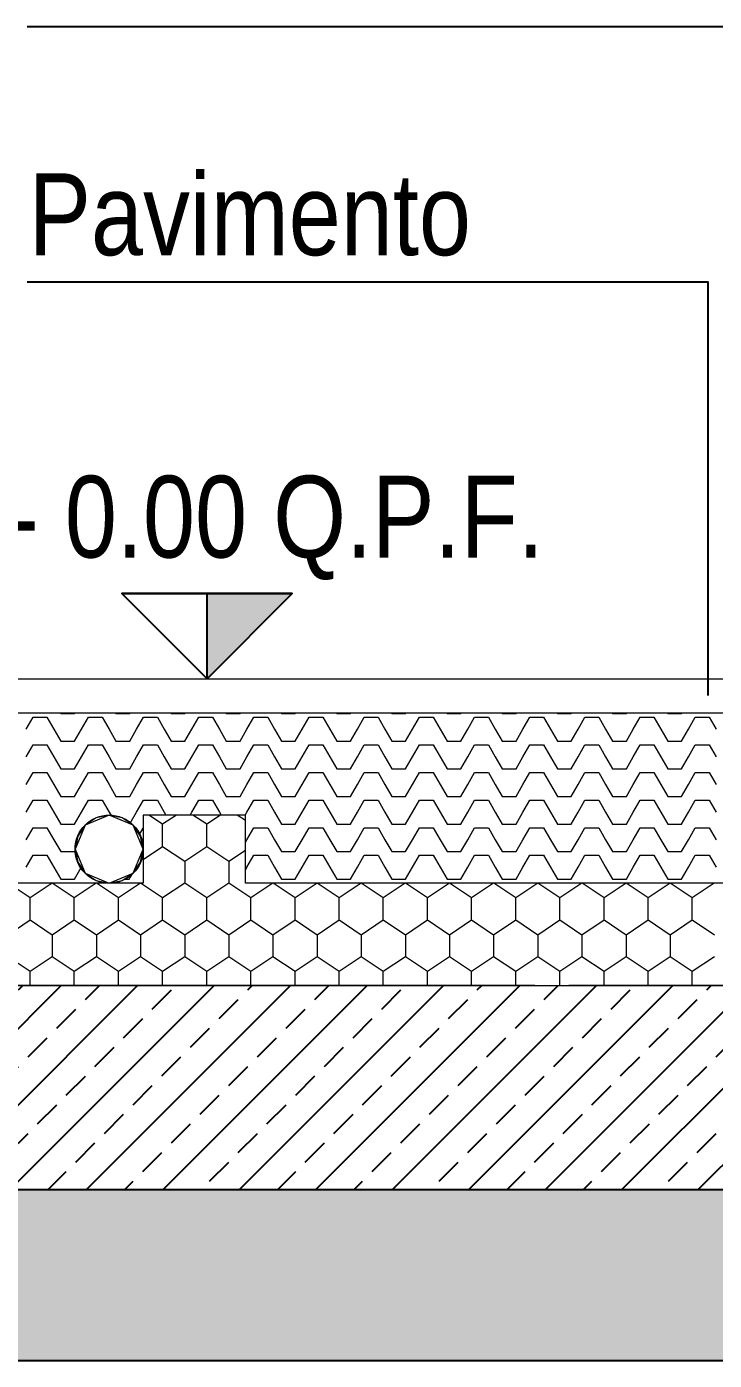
# Model space of a CAD drawing. Header units: millimetres. Extents: x 2622 to 2811, y 687 to 801.
# Drawn here: x 2736.405 to 2738.424, y 748.189 to 752.102 of the extents above; entities that cross this region are included whole.
import ezdxf

# ---------------------------------------------------------------- set-up
doc = ezdxf.new("R2010")
doc.units = ezdxf.units.MM
doc.linetypes.add('_SOLID', pattern=[5, 5, 0])
for name, color, linetype in [('SEMA2D', 7, 'Continuous'), ('SEMATEXT', 7, 'Continuous'), ('Sottile', 5, 'Continuous')]:
    doc.layers.add(name, color=color, linetype=linetype)
doc.styles.get("Standard").update_dxf_attribs({"font": 'arial.ttf'})

msp = doc.modelspace()

# ---------------------------------------------------------------- hatches: boundary and pattern name
h = msp.add_hatch()
h.set_pattern_fill('HONEY', color=252, scale=0.025)
h.set_pattern_definition([(0, (2743.564894, 748.558436), (0.1190625, 0.06874077), [0.079375, -0.15875]), (120, (2743.564894, 748.558436), (-0.1190625, 0.06874077), [0.079375, -0.15875]), (60, (2743.564894, 748.558436), (3e-10, 0.13748153), [-0.15875, 0.079375])])
h.paths.add_polyline_path([(2743.7976, 750.6885), (2743.2976, 750.6885), (2743.2976, 748.6885), (2742.9976, 748.6885), (2742.9976, 748.1885), (2743.7976, 748.1885)])
h.paths.add_polyline_path([(2735.9476, 748.6885), (2735.9476, 748.1885), (2742.9976, 748.1885), (2742.9976, 748.6885)])
h = msp.add_hatch(color=252)
h.dxf.hatch_style = 1
h.paths.add_polyline_path([(2736.9352, 750.1885), (2737.1852, 750.4385), (2736.9352, 750.4385)])
h = msp.add_hatch()
h.set_pattern_fill('ANSI33', color=253, scale=0.025)
h.set_pattern_definition([(45, (-64.81316, -94.56002), (-0.1122532015, 0.1122532015), []), (45, (-64.7009, -94.56002), (-0.1122532015, 0.1122532015), [0.079375, -0.0396875])])
h.paths.add_polyline_path([(2735.9476, 749.2885), (2735.9476, 748.6885), (2743.1476, 748.6885), (2743.1476, 749.2885)])

# ---------------------------------------------------------------- linework, layer by layer
for points in [[(2736.9352, 750.1885), (2736.9352, 750.4385), (2736.6852, 750.4385), (2737.1852, 750.4385), (2736.9008, 750.4385), (2736.6852, 750.4385), (2736.9352, 750.1885), (2737.1852, 750.4385)], [(2742.9976, 748.6885), (2742.9976, 748.6885), (2735.9476, 748.6885)], [(2735.9476, 748.1885), (2742.9976, 748.1885)], [(2735.9476, 748.1885), (2743.7976, 748.1885)]]:
    msp.add_lwpolyline(points)
at = {"layer": 'SEMA2D', "color": 253, "linetype": '_SOLID', "lineweight": 9}
for p, q in [((2735.9476, 750.1885), (2742.9976, 750.1885)), ((2735.9476, 750.0885), (2743.1476, 750.0885)), ((2736.5043, 750.0885), (2736.5056, 750.0863)), ((2736.5056, 750.0863), (2736.5461, 750.0863)), ((2736.5461, 750.0863), (2736.5474, 750.0885)), ((2736.6663, 750.0885), (2736.6676, 750.0863)), ((2736.6676, 750.0863), (2736.7081, 750.0863)), ((2736.7081, 750.0863), (2736.7094, 750.0885)), ((2736.8283, 750.0885), (2736.8296, 750.0863)), ((2736.8296, 750.0863), (2736.8701, 750.0863)), ((2736.8701, 750.0863), (2736.8714, 750.0885)), ((2736.9903, 750.0885), (2736.9916, 750.0863)), ((2736.9916, 750.0863), (2737.0321, 750.0863)), ((2737.0321, 750.0863), (2737.0334, 750.0885)), ((2737.1523, 750.0885), (2737.1536, 750.0863)), ((2737.1536, 750.0863), (2737.1941, 750.0863)), ((2737.1941, 750.0863), (2737.1954, 750.0885)), ((2737.3143, 750.0885), (2737.3156, 750.0863)), ((2737.3156, 750.0863), (2737.3561, 750.0863)), ((2737.3561, 750.0863), (2737.3574, 750.0885)), ((2737.4763, 750.0885), (2737.4776, 750.0863)), ((2737.4776, 750.0863), (2737.5181, 750.0863)), ((2737.5181, 750.0863), (2737.5194, 750.0885)), ((2737.6383, 750.0885), (2737.6396, 750.0863)), ((2737.6396, 750.0863), (2737.6801, 750.0863)), ((2737.6801, 750.0863), (2737.6814, 750.0885)), ((2737.8003, 750.0885), (2737.8016, 750.0863)), ((2737.8016, 750.0863), (2737.8421, 750.0863)), ((2737.8421, 750.0863), (2737.8434, 750.0885)), ((2737.9623, 750.0885), (2737.9636, 750.0863)), ((2737.9636, 750.0863), (2738.0041, 750.0863)), ((2738.0041, 750.0863), (2738.0054, 750.0885)), ((2738.1243, 750.0885), (2738.1256, 750.0863)), ((2738.1256, 750.0863), (2738.1661, 750.0863)), ((2738.1661, 750.0863), (2738.1674, 750.0885)), ((2738.2863, 750.0885), (2738.2876, 750.0863)), ((2738.2876, 750.0863), (2738.3281, 750.0863)), ((2738.3281, 750.0863), (2738.3294, 750.0885)), ((2736.4043, 750.0404), (2736.4246, 750.0755)), ((2736.4246, 750.0755), (2736.4651, 750.0755)), ((2736.4651, 750.0755), (2736.4853, 750.0404)), ((2736.5663, 750.0404), (2736.5866, 750.0755)), ((2736.5866, 750.0755), (2736.6271, 750.0755)), ((2736.6271, 750.0755), (2736.6473, 750.0404)), ((2736.7283, 750.0404), (2736.7486, 750.0755)), ((2736.7486, 750.0755), (2736.7891, 750.0755)), ((2736.7891, 750.0755), (2736.8093, 750.0404)), ((2736.8903, 750.0404), (2736.9106, 750.0755)), ((2736.9106, 750.0755), (2736.9511, 750.0755)), ((2736.9511, 750.0755), (2736.9713, 750.0404)), ((2737.0523, 750.0404), (2737.0726, 750.0755)), ((2737.0726, 750.0755), (2737.1131, 750.0755)), ((2737.1131, 750.0755), (2737.1333, 750.0404)), ((2737.2143, 750.0404), (2737.2346, 750.0755)), ((2737.2346, 750.0755), (2737.2751, 750.0755)), ((2737.2751, 750.0755), (2737.2953, 750.0404)), ((2737.3763, 750.0404), (2737.3966, 750.0755)), ((2737.3966, 750.0755), (2737.4371, 750.0755)), ((2737.4371, 750.0755), (2737.4573, 750.0404)), ((2737.5383, 750.0404), (2737.5586, 750.0755)), ((2737.5586, 750.0755), (2737.5991, 750.0755)), ((2737.5991, 750.0755), (2737.6193, 750.0404)), ((2737.7003, 750.0404), (2737.7206, 750.0755)), ((2737.7206, 750.0755), (2737.7611, 750.0755)), ((2737.7611, 750.0755), (2737.7813, 750.0404)), ((2737.8623, 750.0404), (2737.8826, 750.0755)), ((2737.8826, 750.0755), (2737.9231, 750.0755)), ((2737.9231, 750.0755), (2737.9433, 750.0404)), ((2738.0243, 750.0404), (2738.0446, 750.0755)), ((2738.0446, 750.0755), (2738.0851, 750.0755)), ((2738.0851, 750.0755), (2738.1053, 750.0404)), ((2738.1863, 750.0404), (2738.2066, 750.0755)), ((2738.2066, 750.0755), (2738.2471, 750.0755)), ((2738.2471, 750.0755), (2738.2673, 750.0404)), ((2738.3483, 750.0404), (2738.3686, 750.0755)), ((2738.3686, 750.0755), (2738.4091, 750.0755)), ((2738.4091, 750.0755), (2738.4293, 750.0404)), ((2736.4853, 750.0404), (2736.5056, 750.0053)), ((2736.5056, 750.0053), (2736.5461, 750.0053)), ((2736.5461, 750.0053), (2736.5663, 750.0404)), ((2736.6473, 750.0404), (2736.6676, 750.0053)), ((2736.6676, 750.0053), (2736.7081, 750.0053)), ((2736.7081, 750.0053), (2736.7283, 750.0404)), ((2736.8093, 750.0404), (2736.8296, 750.0053)), ((2736.8296, 750.0053), (2736.8701, 750.0053)), ((2736.8701, 750.0053), (2736.8903, 750.0404)), ((2736.9713, 750.0404), (2736.9916, 750.0053)), ((2736.9916, 750.0053), (2737.0321, 750.0053)), ((2737.0321, 750.0053), (2737.0523, 750.0404)), ((2737.1333, 750.0404), (2737.1536, 750.0053)), ((2737.1536, 750.0053), (2737.1941, 750.0053)), ((2737.1941, 750.0053), (2737.2143, 750.0404)), ((2737.2953, 750.0404), (2737.3156, 750.0053)), ((2737.3156, 750.0053), (2737.3561, 750.0053)), ((2737.3561, 750.0053), (2737.3763, 750.0404)), ((2737.4573, 750.0404), (2737.4776, 750.0053)), ((2737.4776, 750.0053), (2737.5181, 750.0053)), ((2737.5181, 750.0053), (2737.5383, 750.0404)), ((2737.6193, 750.0404), (2737.6396, 750.0053)), ((2737.6396, 750.0053), (2737.6801, 750.0053)), ((2737.6801, 750.0053), (2737.7003, 750.0404)), ((2737.7813, 750.0404), (2737.8016, 750.0053)), ((2737.8016, 750.0053), (2737.8421, 750.0053)), ((2737.8421, 750.0053), (2737.8623, 750.0404)), ((2737.9433, 750.0404), (2737.9636, 750.0053)), ((2737.9636, 750.0053), (2738.0041, 750.0053)), ((2738.0041, 750.0053), (2738.0243, 750.0404)), ((2738.1053, 750.0404), (2738.1256, 750.0053)), ((2738.1256, 750.0053), (2738.1661, 750.0053)), ((2738.1661, 750.0053), (2738.1863, 750.0404)), ((2738.2673, 750.0404), (2738.2876, 750.0053)), ((2738.2876, 750.0053), (2738.3281, 750.0053)), ((2738.3281, 750.0053), (2738.3483, 750.0404)), ((2736.4043, 749.9594), (2736.4246, 749.9945)), ((2736.4246, 749.9945), (2736.4651, 749.9945)), ((2736.4651, 749.9945), (2736.4853, 749.9594)), ((2736.5663, 749.9594), (2736.5866, 749.9945)), ((2736.5866, 749.9945), (2736.6271, 749.9945)), ((2736.6271, 749.9945), (2736.6473, 749.9594)), ((2736.7283, 749.9594), (2736.7486, 749.9945)), ((2736.7486, 749.9945), (2736.7891, 749.9945)), ((2736.7891, 749.9945), (2736.8093, 749.9594)), ((2736.8903, 749.9594), (2736.9106, 749.9945)), ((2736.9106, 749.9945), (2736.9511, 749.9945)), ((2736.9511, 749.9945), (2736.9713, 749.9594)), ((2737.0523, 749.9594), (2737.0726, 749.9945)), ((2737.0726, 749.9945), (2737.1131, 749.9945)), ((2737.1131, 749.9945), (2737.1333, 749.9594)), ((2737.2143, 749.9594), (2737.2346, 749.9945)), ((2737.2346, 749.9945), (2737.2751, 749.9945)), ((2737.2751, 749.9945), (2737.2953, 749.9594)), ((2737.3763, 749.9594), (2737.3966, 749.9945)), ((2737.3966, 749.9945), (2737.4371, 749.9945)), ((2737.4371, 749.9945), (2737.4573, 749.9594)), ((2737.5383, 749.9594), (2737.5586, 749.9945)), ((2737.5586, 749.9945), (2737.5991, 749.9945)), ((2737.5991, 749.9945), (2737.6193, 749.9594)), ((2737.7003, 749.9594), (2737.7206, 749.9945)), ((2737.7206, 749.9945), (2737.7611, 749.9945)), ((2737.7611, 749.9945), (2737.7813, 749.9594)), ((2737.8623, 749.9594), (2737.8826, 749.9945)), ((2737.8826, 749.9945), (2737.9231, 749.9945)), ((2737.9231, 749.9945), (2737.9433, 749.9594)), ((2738.0243, 749.9594), (2738.0446, 749.9945)), ((2738.0446, 749.9945), (2738.0851, 749.9945)), ((2738.0851, 749.9945), (2738.1053, 749.9594)), ((2738.1863, 749.9594), (2738.2066, 749.9945)), ((2738.2066, 749.9945), (2738.2471, 749.9945)), ((2738.2471, 749.9945), (2738.2673, 749.9594)), ((2738.3483, 749.9594), (2738.3686, 749.9945)), ((2738.3686, 749.9945), (2738.4091, 749.9945)), ((2738.4091, 749.9945), (2738.4293, 749.9594)), ((2736.4853, 749.9594), (2736.5056, 749.9243)), ((2736.5056, 749.9243), (2736.5461, 749.9243)), ((2736.5461, 749.9243), (2736.5663, 749.9594)), ((2736.6473, 749.9594), (2736.6676, 749.9243)), ((2736.6676, 749.9243), (2736.7081, 749.9243)), ((2736.7081, 749.9243), (2736.7283, 749.9594)), ((2736.8093, 749.9594), (2736.8296, 749.9243)), ((2736.8296, 749.9243), (2736.8701, 749.9243)), ((2736.8701, 749.9243), (2736.8903, 749.9594)), ((2736.9713, 749.9594), (2736.9916, 749.9243)), ((2736.9916, 749.9243), (2737.0321, 749.9243)), ((2737.0321, 749.9243), (2737.0523, 749.9594)), ((2737.1333, 749.9594), (2737.1536, 749.9243)), ((2737.1536, 749.9243), (2737.1941, 749.9243)), ((2737.1941, 749.9243), (2737.2143, 749.9594)), ((2737.2953, 749.9594), (2737.3156, 749.9243)), ((2737.3156, 749.9243), (2737.3561, 749.9243)), ((2737.3561, 749.9243), (2737.3763, 749.9594)), ((2737.4573, 749.9594), (2737.4776, 749.9243)), ((2737.4776, 749.9243), (2737.5181, 749.9243)), ((2737.5181, 749.9243), (2737.5383, 749.9594)), ((2737.6193, 749.9594), (2737.6396, 749.9243)), ((2737.6396, 749.9243), (2737.6801, 749.9243)), ((2737.6801, 749.9243), (2737.7003, 749.9594)), ((2737.7813, 749.9594), (2737.8016, 749.9243)), ((2737.8016, 749.9243), (2737.8421, 749.9243)), ((2737.8421, 749.9243), (2737.8623, 749.9594)), ((2737.9433, 749.9594), (2737.9636, 749.9243)), ((2737.9636, 749.9243), (2738.0041, 749.9243)), ((2738.0041, 749.9243), (2738.0243, 749.9594)), ((2738.1053, 749.9594), (2738.1256, 749.9243)), ((2738.1256, 749.9243), (2738.1661, 749.9243)), ((2738.1661, 749.9243), (2738.1863, 749.9594)), ((2738.2673, 749.9594), (2738.2876, 749.9243)), ((2738.2876, 749.9243), (2738.3281, 749.9243)), ((2738.3281, 749.9243), (2738.3483, 749.9594)), ((2736.4043, 749.8784), (2736.4246, 749.9135)), ((2736.4246, 749.9135), (2736.4651, 749.9135)), ((2736.4651, 749.9135), (2736.4853, 749.8784)), ((2736.5663, 749.8784), (2736.5866, 749.9135)), ((2736.5866, 749.9135), (2736.6271, 749.9135)), ((2736.6271, 749.9135), (2736.6473, 749.8784)), ((2736.7283, 749.8784), (2736.7486, 749.9135)), ((2736.7486, 749.9135), (2736.7891, 749.9135)), ((2736.7891, 749.9135), (2736.8093, 749.8784)), ((2736.8903, 749.8784), (2736.9106, 749.9135)), ((2736.9106, 749.9135), (2736.9511, 749.9135)), ((2736.9511, 749.9135), (2736.9713, 749.8784)), ((2737.0523, 749.8784), (2737.0726, 749.9135)), ((2737.0726, 749.9135), (2737.1131, 749.9135)), ((2737.1131, 749.9135), (2737.1333, 749.8784)), ((2737.2143, 749.8784), (2737.2346, 749.9135)), ((2737.2346, 749.9135), (2737.2751, 749.9135)), ((2737.2751, 749.9135), (2737.2953, 749.8784)), ((2737.3763, 749.8784), (2737.3966, 749.9135)), ((2737.3966, 749.9135), (2737.4371, 749.9135)), ((2737.4371, 749.9135), (2737.4573, 749.8784)), ((2737.5383, 749.8784), (2737.5586, 749.9135)), ((2737.5586, 749.9135), (2737.5991, 749.9135)), ((2737.5991, 749.9135), (2737.6193, 749.8784)), ((2737.7003, 749.8784), (2737.7206, 749.9135)), ((2737.7206, 749.9135), (2737.7611, 749.9135)), ((2737.7611, 749.9135), (2737.7813, 749.8784)), ((2737.8623, 749.8784), (2737.8826, 749.9135)), ((2737.8826, 749.9135), (2737.9231, 749.9135)), ((2737.9231, 749.9135), (2737.9433, 749.8784)), ((2738.0243, 749.8784), (2738.0446, 749.9135)), ((2738.0446, 749.9135), (2738.0851, 749.9135)), ((2738.0851, 749.9135), (2738.1053, 749.8784)), ((2738.1863, 749.8784), (2738.2066, 749.9135)), ((2738.2066, 749.9135), (2738.2471, 749.9135)), ((2738.2471, 749.9135), (2738.2673, 749.8784)), ((2738.3483, 749.8784), (2738.3686, 749.9135)), ((2738.3686, 749.9135), (2738.4091, 749.9135)), ((2738.4091, 749.9135), (2738.4293, 749.8784)), ((2736.4853, 749.8784), (2736.5056, 749.8433)), ((2736.5461, 749.8433), (2736.5663, 749.8784)), ((2736.6473, 749.8784), (2736.6676, 749.8433)), ((2736.7081, 749.8433), (2736.7283, 749.8784)), ((2736.8093, 749.8784), (2736.8296, 749.8433)), ((2736.8701, 749.8433), (2736.8903, 749.8784)), ((2736.9713, 749.8784), (2736.9916, 749.8433)), ((2737.0321, 749.8433), (2737.0523, 749.8784)), ((2737.1333, 749.8784), (2737.1536, 749.8433)), ((2737.1941, 749.8433), (2737.2143, 749.8784)), ((2737.2953, 749.8784), (2737.3156, 749.8433)), ((2737.3561, 749.8433), (2737.3763, 749.8784)), ((2737.4573, 749.8784), (2737.4776, 749.8433)), ((2737.5181, 749.8433), (2737.5383, 749.8784)), ((2737.6193, 749.8784), (2737.6396, 749.8433)), ((2737.6801, 749.8433), (2737.7003, 749.8784)), ((2737.7813, 749.8784), (2737.8016, 749.8433)), ((2737.8421, 749.8433), (2737.8623, 749.8784)), ((2737.9433, 749.8784), (2737.9636, 749.8433)), ((2738.0041, 749.8433), (2738.0243, 749.8784)), ((2738.1053, 749.8784), (2738.1256, 749.8433)), ((2738.1661, 749.8433), (2738.1863, 749.8784)), ((2738.2673, 749.8784), (2738.2876, 749.8433)), ((2738.3281, 749.8433), (2738.3483, 749.8784)), ((2736.4043, 749.7974), (2736.4246, 749.8325)), ((2736.4246, 749.8325), (2736.4651, 749.8325)), ((2736.4651, 749.8325), (2736.4853, 749.7974)), ((2736.5056, 749.8433), (2736.5461, 749.8433)), ((2736.5663, 749.7974), (2736.5866, 749.8325)), ((2736.5866, 749.8325), (2736.6271, 749.8325)), ((2736.6271, 749.8325), (2736.6473, 749.7974)), ((2736.6676, 749.8433), (2736.7081, 749.8433)), ((2736.7283, 749.7974), (2736.7486, 749.8325)), ((2736.7486, 749.8325), (2736.7891, 749.8325)), ((2736.7891, 749.8325), (2736.8093, 749.7974)), ((2736.8296, 749.8433), (2736.8701, 749.8433)), ((2736.8903, 749.7974), (2736.9106, 749.8325)), ((2736.9106, 749.8325), (2736.9511, 749.8325)), ((2736.9511, 749.8325), (2736.9713, 749.7974)), ((2736.9916, 749.8433), (2737.0321, 749.8433)), ((2737.0523, 749.7974), (2737.0726, 749.8325)), ((2737.0726, 749.8325), (2737.1131, 749.8325)), ((2737.1131, 749.8325), (2737.1333, 749.7974)), ((2737.1536, 749.8433), (2737.1941, 749.8433)), ((2737.2143, 749.7974), (2737.2346, 749.8325)), ((2737.2346, 749.8325), (2737.2751, 749.8325)), ((2737.2751, 749.8325), (2737.2953, 749.7974)), ((2737.3156, 749.8433), (2737.3561, 749.8433)), ((2737.3763, 749.7974), (2737.3966, 749.8325)), ((2737.3966, 749.8325), (2737.4371, 749.8325)), ((2737.4371, 749.8325), (2737.4573, 749.7974)), ((2737.4776, 749.8433), (2737.5181, 749.8433)), ((2737.5383, 749.7974), (2737.5586, 749.8325)), ((2737.5586, 749.8325), (2737.5991, 749.8325)), ((2737.5991, 749.8325), (2737.6193, 749.7974)), ((2737.6396, 749.8433), (2737.6801, 749.8433)), ((2737.7003, 749.7974), (2737.7206, 749.8325)), ((2737.7206, 749.8325), (2737.7611, 749.8325)), ((2737.7611, 749.8325), (2737.7813, 749.7974)), ((2737.8016, 749.8433), (2737.8421, 749.8433)), ((2737.8623, 749.7974), (2737.8826, 749.8325)), ((2737.8826, 749.8325), (2737.9231, 749.8325)), ((2737.9231, 749.8325), (2737.9433, 749.7974)), ((2737.9636, 749.8433), (2738.0041, 749.8433)), ((2738.0243, 749.7974), (2738.0446, 749.8325)), ((2738.0446, 749.8325), (2738.0851, 749.8325)), ((2738.0851, 749.8325), (2738.1053, 749.7974)), ((2738.1256, 749.8433), (2738.1661, 749.8433)), ((2738.1863, 749.7974), (2738.2066, 749.8325)), ((2738.2066, 749.8325), (2738.2471, 749.8325)), ((2738.2471, 749.8325), (2738.2673, 749.7974)), ((2738.2876, 749.8433), (2738.3281, 749.8433)), ((2738.3483, 749.7974), (2738.3686, 749.8325)), ((2738.3686, 749.8325), (2738.4091, 749.8325)), ((2738.4091, 749.8325), (2738.4293, 749.7974)), ((2736.4853, 749.7974), (2736.5056, 749.7623)), ((2736.5461, 749.7623), (2736.5663, 749.7974)), ((2736.6473, 749.7974), (2736.6531, 749.7875)), ((2736.7097, 749.765), (2736.7283, 749.7974)), ((2736.8093, 749.7974), (2736.8144, 749.7885)), ((2736.8852, 749.7885), (2736.8903, 749.7974)), ((2736.9713, 749.7974), (2736.9764, 749.7885)), ((2737.0472, 749.7885), (2737.0523, 749.7974)), ((2737.1333, 749.7974), (2737.1536, 749.7623)), ((2737.1941, 749.7623), (2737.2143, 749.7974)), ((2737.2953, 749.7974), (2737.3156, 749.7623)), ((2737.3561, 749.7623), (2737.3763, 749.7974)), ((2737.4573, 749.7974), (2737.4776, 749.7623)), ((2737.5181, 749.7623), (2737.5383, 749.7974)), ((2737.6193, 749.7974), (2737.6396, 749.7623)), ((2737.6801, 749.7623), (2737.7003, 749.7974)), ((2737.7813, 749.7974), (2737.8016, 749.7623)), ((2737.8421, 749.7623), (2737.8623, 749.7974)), ((2737.9433, 749.7974), (2737.9636, 749.7623)), ((2738.0041, 749.7623), (2738.0243, 749.7974)), ((2738.1053, 749.7974), (2738.1256, 749.7623)), ((2738.1661, 749.7623), (2738.1863, 749.7974)), ((2738.2673, 749.7974), (2738.2876, 749.7623)), ((2738.3281, 749.7623), (2738.3483, 749.7974)), ((2736.4043, 749.7164), (2736.4246, 749.7515)), ((2736.4246, 749.7515), (2736.4651, 749.7515)), ((2736.4651, 749.7515), (2736.4853, 749.7164)), ((2736.5056, 749.7623), (2736.5461, 749.7623)), ((2736.737, 749.7313), (2736.7476, 749.7498)), ((2737.0523, 749.7164), (2737.0726, 749.7515)), ((2737.0726, 749.7515), (2737.1131, 749.7515)), ((2737.1131, 749.7515), (2737.1333, 749.7164)), ((2737.1536, 749.7623), (2737.1941, 749.7623)), ((2737.2143, 749.7164), (2737.2346, 749.7515)), ((2737.2346, 749.7515), (2737.2751, 749.7515)), ((2737.2751, 749.7515), (2737.2953, 749.7164)), ((2737.3156, 749.7623), (2737.3561, 749.7623)), ((2737.3763, 749.7164), (2737.3966, 749.7515)), ((2737.3966, 749.7515), (2737.4371, 749.7515)), ((2737.4371, 749.7515), (2737.4573, 749.7164)), ((2737.4776, 749.7623), (2737.5181, 749.7623)), ((2737.5383, 749.7164), (2737.5586, 749.7515)), ((2737.5586, 749.7515), (2737.5991, 749.7515)), ((2737.5991, 749.7515), (2737.6193, 749.7164)), ((2737.6396, 749.7623), (2737.6801, 749.7623)), ((2737.7003, 749.7164), (2737.7206, 749.7515)), ((2737.7206, 749.7515), (2737.7611, 749.7515)), ((2737.7611, 749.7515), (2737.7813, 749.7164)), ((2737.8016, 749.7623), (2737.8421, 749.7623)), ((2737.8623, 749.7164), (2737.8826, 749.7515)), ((2737.8826, 749.7515), (2737.9231, 749.7515)), ((2737.9231, 749.7515), (2737.9433, 749.7164)), ((2737.9636, 749.7623), (2738.0041, 749.7623)), ((2738.0243, 749.7164), (2738.0446, 749.7515)), ((2738.0446, 749.7515), (2738.0851, 749.7515)), ((2738.0851, 749.7515), (2738.1053, 749.7164)), ((2738.1256, 749.7623), (2738.1661, 749.7623)), ((2738.1863, 749.7164), (2738.2066, 749.7515)), ((2738.2066, 749.7515), (2738.2471, 749.7515)), ((2738.2471, 749.7515), (2738.2673, 749.7164)), ((2738.2876, 749.7623), (2738.3281, 749.7623)), ((2738.3483, 749.7164), (2738.3686, 749.7515)), ((2738.3686, 749.7515), (2738.4091, 749.7515)), ((2738.4091, 749.7515), (2738.4293, 749.7164)), ((2736.4853, 749.7164), (2736.5056, 749.6813)), ((2737.0476, 749.7082), (2737.0523, 749.7164)), ((2737.1333, 749.7164), (2737.1536, 749.6813)), ((2737.1941, 749.6813), (2737.2143, 749.7164)), ((2737.2953, 749.7164), (2737.3156, 749.6813)), ((2737.3561, 749.6813), (2737.3763, 749.7164)), ((2737.4573, 749.7164), (2737.4776, 749.6813)), ((2737.5181, 749.6813), (2737.5383, 749.7164)), ((2737.6193, 749.7164), (2737.6396, 749.6813)), ((2737.6801, 749.6813), (2737.7003, 749.7164)), ((2737.7813, 749.7164), (2737.8016, 749.6813)), ((2737.8421, 749.6813), (2737.8623, 749.7164)), ((2737.9433, 749.7164), (2737.9636, 749.6813)), ((2738.0041, 749.6813), (2738.0243, 749.7164)), ((2738.1053, 749.7164), (2738.1256, 749.6813)), ((2738.1661, 749.6813), (2738.1863, 749.7164)), ((2738.2673, 749.7164), (2738.2876, 749.6813)), ((2738.3281, 749.6813), (2738.3483, 749.7164)), ((2736.4043, 749.6354), (2736.4246, 749.6705)), ((2736.4246, 749.6705), (2736.4651, 749.6705)), ((2736.4651, 749.6705), (2736.4853, 749.6354)), ((2736.5056, 749.6813), (2736.5461, 749.6813)), ((2736.5461, 749.6813), (2736.5483, 749.6851)), ((2736.7423, 749.6622), (2736.7471, 749.6705)), ((2736.7471, 749.6705), (2736.7476, 749.6705)), ((2737.0523, 749.6354), (2737.0726, 749.6705)), ((2737.0726, 749.6705), (2737.1131, 749.6705)), ((2737.1131, 749.6705), (2737.1333, 749.6354)), ((2737.1536, 749.6813), (2737.1941, 749.6813)), ((2737.2143, 749.6354), (2737.2346, 749.6705)), ((2737.2346, 749.6705), (2737.2751, 749.6705)), ((2737.2751, 749.6705), (2737.2953, 749.6354)), ((2737.3156, 749.6813), (2737.3561, 749.6813)), ((2737.3763, 749.6354), (2737.3966, 749.6705)), ((2737.3966, 749.6705), (2737.4371, 749.6705)), ((2737.4371, 749.6705), (2737.4573, 749.6354)), ((2737.4776, 749.6813), (2737.5181, 749.6813)), ((2737.5383, 749.6354), (2737.5586, 749.6705)), ((2737.5586, 749.6705), (2737.5991, 749.6705)), ((2737.5991, 749.6705), (2737.6193, 749.6354)), ((2737.6396, 749.6813), (2737.6801, 749.6813)), ((2737.7003, 749.6354), (2737.7206, 749.6705)), ((2737.7206, 749.6705), (2737.7611, 749.6705)), ((2737.7611, 749.6705), (2737.7813, 749.6354)), ((2737.8016, 749.6813), (2737.8421, 749.6813)), ((2737.8623, 749.6354), (2737.8826, 749.6705)), ((2737.8826, 749.6705), (2737.9231, 749.6705)), ((2737.9231, 749.6705), (2737.9433, 749.6354)), ((2737.9636, 749.6813), (2738.0041, 749.6813)), ((2738.0243, 749.6354), (2738.0446, 749.6705)), ((2738.0446, 749.6705), (2738.0851, 749.6705)), ((2738.0851, 749.6705), (2738.1053, 749.6354)), ((2738.1256, 749.6813), (2738.1661, 749.6813)), ((2738.1863, 749.6354), (2738.2066, 749.6705)), ((2738.2066, 749.6705), (2738.2471, 749.6705)), ((2738.2471, 749.6705), (2738.2673, 749.6354)), ((2738.2876, 749.6813), (2738.3281, 749.6813)), ((2738.3483, 749.6354), (2738.3686, 749.6705)), ((2738.3686, 749.6705), (2738.4091, 749.6705)), ((2738.4091, 749.6705), (2738.4293, 749.6354)), ((2736.4853, 749.6354), (2736.5056, 749.6003)), ((2736.5461, 749.6003), (2736.5658, 749.6344)), ((2736.7066, 749.6003), (2736.7158, 749.6161)), ((2737.0476, 749.6272), (2737.0523, 749.6354)), ((2737.1333, 749.6354), (2737.1536, 749.6003)), ((2737.1941, 749.6003), (2737.2143, 749.6354)), ((2737.2953, 749.6354), (2737.3156, 749.6003)), ((2737.3561, 749.6003), (2737.3763, 749.6354)), ((2737.4573, 749.6354), (2737.4776, 749.6003)), ((2737.5181, 749.6003), (2737.5383, 749.6354)), ((2737.6193, 749.6354), (2737.6396, 749.6003)), ((2737.6801, 749.6003), (2737.7003, 749.6354)), ((2737.7813, 749.6354), (2737.8016, 749.6003)), ((2737.8421, 749.6003), (2737.8623, 749.6354)), ((2737.9433, 749.6354), (2737.9636, 749.6003)), ((2738.0041, 749.6003), (2738.0243, 749.6354)), ((2738.1053, 749.6354), (2738.1256, 749.6003)), ((2738.1661, 749.6003), (2738.1863, 749.6354)), ((2738.2673, 749.6354), (2738.2876, 749.6003)), ((2738.3281, 749.6003), (2738.3483, 749.6354)), ((2736.424, 749.5885), (2736.4246, 749.5895)), ((2736.4246, 749.5895), (2736.4651, 749.5895)), ((2736.4651, 749.5895), (2736.4656, 749.5885)), ((2736.5056, 749.6003), (2736.5461, 749.6003)), ((2736.586, 749.5885), (2736.5866, 749.5895)), ((2736.5866, 749.5895), (2736.6271, 749.5895)), ((2736.6271, 749.5895), (2736.6276, 749.5885)), ((2736.6921, 749.6003), (2736.7066, 749.6003)), ((2736.7466, 749.5885), (2736.7471, 749.5895)), ((2736.7471, 749.5895), (2736.7476, 749.5895)), ((2737.072, 749.5885), (2737.0726, 749.5895)), ((2737.0726, 749.5895), (2737.1131, 749.5895)), ((2737.1131, 749.5895), (2737.1136, 749.5885)), ((2737.1536, 749.6003), (2737.1941, 749.6003)), ((2737.234, 749.5885), (2737.2346, 749.5895)), ((2737.2346, 749.5895), (2737.2751, 749.5895)), ((2737.2751, 749.5895), (2737.2756, 749.5885)), ((2737.3156, 749.6003), (2737.3561, 749.6003)), ((2737.396, 749.5885), (2737.3966, 749.5895)), ((2737.3966, 749.5895), (2737.4371, 749.5895)), ((2737.4371, 749.5895), (2737.4376, 749.5885)), ((2737.4776, 749.6003), (2737.5181, 749.6003)), ((2737.558, 749.5885), (2737.5586, 749.5895)), ((2737.5586, 749.5895), (2737.5991, 749.5895)), ((2737.5991, 749.5895), (2737.5996, 749.5885)), ((2737.6396, 749.6003), (2737.6801, 749.6003)), ((2737.72, 749.5885), (2737.7206, 749.5895)), ((2737.7206, 749.5895), (2737.7611, 749.5895)), ((2737.7611, 749.5895), (2737.7616, 749.5885)), ((2737.8016, 749.6003), (2737.8421, 749.6003)), ((2737.882, 749.5885), (2737.8826, 749.5895)), ((2737.8826, 749.5895), (2737.9231, 749.5895)), ((2737.9231, 749.5895), (2737.9236, 749.5885)), ((2737.9636, 749.6003), (2738.0041, 749.6003)), ((2738.044, 749.5885), (2738.0446, 749.5895)), ((2738.0446, 749.5895), (2738.0851, 749.5895)), ((2738.0851, 749.5895), (2738.0856, 749.5885)), ((2738.1256, 749.6003), (2738.1661, 749.6003)), ((2738.206, 749.5885), (2738.2066, 749.5895)), ((2738.2066, 749.5895), (2738.2471, 749.5895)), ((2738.2471, 749.5895), (2738.2476, 749.5885)), ((2738.2876, 749.6003), (2738.3281, 749.6003)), ((2738.368, 749.5885), (2738.3686, 749.5895)), ((2738.3686, 749.5895), (2738.4091, 749.5895)), ((2738.4091, 749.5895), (2738.4096, 749.5885)), ((2735.9476, 749.2885), (2742.9976, 749.2885))]:
    msp.add_line(p, q, dxfattribs=at)
at = {"layer": 'SEMA2D', "color": 7, "linetype": '_SOLID', "lineweight": 9}
for p, q in [((2735.9476, 750.0885), (2743.1476, 750.0885)), ((2735.9476, 750.0885), (2743.1476, 750.0885)), ((2736.6476, 749.7885), (2736.5769, 749.7593)), ((2736.6093, 749.7809), (2736.5769, 749.7593)), ((2736.6476, 749.7885), (2736.6093, 749.7809)), ((2736.6859, 749.7809), (2736.6476, 749.7885)), ((2736.7183, 749.7593), (2736.6476, 749.7885)), ((2736.7183, 749.7593), (2736.6859, 749.7809)), ((2737.0476, 749.7885), (2736.7476, 749.7885)), ((2736.7476, 749.7885), (2736.7476, 749.5885)), ((2737.0476, 749.7885), (2736.7476, 749.7885)), ((2736.7476, 749.7885), (2736.7476, 749.5885)), ((2737.0476, 749.7885), (2736.7476, 749.7885)), ((2736.7476, 749.7885), (2736.7476, 749.6885)), ((2737.0476, 749.7885), (2736.7476, 749.7885)), ((2736.7476, 749.7885), (2736.7476, 749.6885)), ((2737.0476, 749.5885), (2737.0476, 749.7885)), ((2737.0476, 749.5885), (2737.0476, 749.7885)), ((2737.0476, 749.5885), (2737.0476, 749.7885)), ((2737.0476, 749.5885), (2737.0476, 749.7885)), ((2736.5769, 749.7593), (2736.5476, 749.6885)), ((2736.5769, 749.7593), (2736.5552, 749.7268)), ((2736.74, 749.7268), (2736.7183, 749.7593)), ((2736.7476, 749.6885), (2736.7183, 749.7593)), ((2736.5552, 749.7268), (2736.5476, 749.6885)), ((2736.7476, 749.6885), (2736.74, 749.7268)), ((2736.5476, 749.6885), (2736.5552, 749.6503)), ((2736.5476, 749.6885), (2736.5769, 749.6178)), ((2736.5552, 749.6503), (2736.5769, 749.6178)), ((2736.7183, 749.6178), (2736.7476, 749.6885)), ((2736.7183, 749.6178), (2736.74, 749.6503)), ((2736.74, 749.6503), (2736.7476, 749.6885)), ((2736.7476, 749.6885), (2736.7476, 749.5885)), ((2736.7476, 749.6885), (2736.7476, 749.5885)), ((2736.5769, 749.6178), (2736.6093, 749.5962)), ((2736.5769, 749.6178), (2736.6476, 749.5885)), ((2736.6476, 749.5885), (2736.7183, 749.6178)), ((2736.6859, 749.5962), (2736.7183, 749.6178)), ((2736.7476, 749.5885), (2735.9476, 749.5885)), ((2736.7476, 749.5885), (2735.9476, 749.5885)), ((2736.6476, 749.5885), (2735.9476, 749.5885)), ((2736.6476, 749.5885), (2735.9476, 749.5885)), ((2736.6093, 749.5962), (2736.6476, 749.5885)), ((2736.6476, 749.5885), (2736.6859, 749.5962)), ((2736.7476, 749.5885), (2736.6476, 749.5885)), ((2736.7476, 749.5885), (2736.6476, 749.5885)), ((2739.0476, 749.5885), (2737.0476, 749.5885)), ((2739.0476, 749.5885), (2737.0476, 749.5885)), ((2738.9476, 749.5885), (2737.0476, 749.5885)), ((2738.9476, 749.5885), (2737.0476, 749.5885)), ((2742.9976, 749.2885), (2735.9476, 749.2885)), ((2742.9976, 749.2885), (2735.9476, 749.2885)), ((2735.9476, 749.2885), (2742.9976, 749.2885)), ((2735.9476, 749.2885), (2743.1476, 749.2885))]:
    msp.add_line(p, q, dxfattribs=at)
at = {"layer": 'SEMA2D', "color": 150, "linetype": '_SOLID', "lineweight": 9}
for p, q in [((2736.8045, 749.7615), (2736.7639, 749.7885)), ((2736.8451, 749.7885), (2736.8045, 749.7615)), ((2736.9341, 749.7615), (2736.8935, 749.7885)), ((2736.9747, 749.7885), (2736.9341, 749.7615)), ((2737.0476, 749.7722), (2737.0231, 749.7885)), ((2736.8045, 749.6967), (2736.8045, 749.7615)), ((2736.9341, 749.6967), (2736.9341, 749.7615)), ((2736.7476, 749.6587), (2736.8045, 749.6967)), ((2736.8045, 749.6967), (2736.8693, 749.6535)), ((2736.8693, 749.6535), (2736.9341, 749.6967)), ((2736.9341, 749.6967), (2736.9989, 749.6535)), ((2736.8693, 749.6535), (2736.8693, 749.5887)), ((2736.9989, 749.6535), (2737.0476, 749.6859)), ((2736.9989, 749.6535), (2736.9989, 749.5887)), ((2736.4157, 749.5455), (2736.3511, 749.5885)), ((2736.4803, 749.5885), (2736.4157, 749.5455)), ((2736.5453, 749.5455), (2736.4807, 749.5885)), ((2736.6099, 749.5885), (2736.5453, 749.5455)), ((2736.6749, 749.5455), (2736.6103, 749.5885)), ((2736.7395, 749.5885), (2736.6749, 749.5455)), ((2736.8045, 749.5455), (2736.7399, 749.5885)), ((2736.8693, 749.5887), (2736.8045, 749.5455)), ((2736.9341, 749.5455), (2736.8693, 749.5887)), ((2736.9989, 749.5887), (2736.9341, 749.5455)), ((2737.0637, 749.5455), (2736.9989, 749.5887)), ((2737.1283, 749.5885), (2737.0637, 749.5455)), ((2737.1933, 749.5455), (2737.1287, 749.5885)), ((2737.2579, 749.5885), (2737.1933, 749.5455)), ((2737.3229, 749.5455), (2737.2583, 749.5885)), ((2737.3875, 749.5885), (2737.3229, 749.5455)), ((2737.4525, 749.5455), (2737.3879, 749.5885)), ((2737.5171, 749.5885), (2737.4525, 749.5455)), ((2737.5821, 749.5455), (2737.5175, 749.5885)), ((2737.6467, 749.5885), (2737.5821, 749.5455)), ((2737.7117, 749.5455), (2737.6471, 749.5885)), ((2737.7763, 749.5885), (2737.7117, 749.5455)), ((2737.8413, 749.5455), (2737.7767, 749.5885)), ((2737.9059, 749.5885), (2737.8413, 749.5455)), ((2737.9709, 749.5455), (2737.9063, 749.5885)), ((2738.0355, 749.5885), (2737.9709, 749.5455)), ((2738.1005, 749.5455), (2738.0359, 749.5885)), ((2738.1651, 749.5885), (2738.1005, 749.5455)), ((2738.2301, 749.5455), (2738.1655, 749.5885)), ((2738.2947, 749.5885), (2738.2301, 749.5455)), ((2738.3597, 749.5455), (2738.2951, 749.5885)), ((2738.4243, 749.5885), (2738.3597, 749.5455)), ((2736.4157, 749.4807), (2736.4157, 749.5455)), ((2736.5453, 749.4807), (2736.5453, 749.5455)), ((2736.6749, 749.4807), (2736.6749, 749.5455)), ((2736.8045, 749.4807), (2736.8045, 749.5455)), ((2736.9341, 749.4807), (2736.9341, 749.5455)), ((2737.0637, 749.4807), (2737.0637, 749.5455)), ((2737.1933, 749.4807), (2737.1933, 749.5455)), ((2737.3229, 749.4807), (2737.3229, 749.5455)), ((2737.4525, 749.4807), (2737.4525, 749.5455)), ((2737.5821, 749.4807), (2737.5821, 749.5455)), ((2737.7117, 749.4807), (2737.7117, 749.5455)), ((2737.8413, 749.4807), (2737.8413, 749.5455)), ((2737.9709, 749.4807), (2737.9709, 749.5455)), ((2738.1005, 749.4807), (2738.1005, 749.5455)), ((2738.2301, 749.4807), (2738.2301, 749.5455)), ((2738.3597, 749.4807), (2738.3597, 749.5455)), ((2736.3509, 749.4375), (2736.4157, 749.4807)), ((2736.4157, 749.4807), (2736.4805, 749.4375)), ((2736.4805, 749.4375), (2736.5453, 749.4807)), ((2736.5453, 749.4807), (2736.6101, 749.4375)), ((2736.6101, 749.4375), (2736.6749, 749.4807)), ((2736.6749, 749.4807), (2736.7397, 749.4375)), ((2736.7397, 749.4375), (2736.8045, 749.4807)), ((2736.8045, 749.4807), (2736.8693, 749.4375)), ((2736.8693, 749.4375), (2736.9341, 749.4807)), ((2736.9341, 749.4807), (2736.9989, 749.4375)), ((2736.9989, 749.4375), (2737.0637, 749.4807)), ((2737.0637, 749.4807), (2737.1285, 749.4375)), ((2737.1285, 749.4375), (2737.1933, 749.4807)), ((2737.1933, 749.4807), (2737.2581, 749.4375)), ((2737.2581, 749.4375), (2737.3229, 749.4807)), ((2737.3229, 749.4807), (2737.3877, 749.4375)), ((2737.3877, 749.4375), (2737.4525, 749.4807)), ((2737.4525, 749.4807), (2737.5173, 749.4375)), ((2737.5173, 749.4375), (2737.5821, 749.4807)), ((2737.5821, 749.4807), (2737.6469, 749.4375)), ((2737.6469, 749.4375), (2737.7117, 749.4807)), ((2737.7117, 749.4807), (2737.7765, 749.4375)), ((2737.7765, 749.4375), (2737.8413, 749.4807)), ((2737.8413, 749.4807), (2737.9061, 749.4375)), ((2737.9061, 749.4375), (2737.9709, 749.4807)), ((2737.9709, 749.4807), (2738.0357, 749.4375)), ((2738.0357, 749.4375), (2738.1005, 749.4807)), ((2738.1005, 749.4807), (2738.1653, 749.4375)), ((2738.1653, 749.4375), (2738.2301, 749.4807)), ((2738.2301, 749.4807), (2738.2949, 749.4375)), ((2738.2949, 749.4375), (2738.3597, 749.4807)), ((2738.3597, 749.4807), (2738.4245, 749.4375)), ((2736.4805, 749.4375), (2736.4805, 749.3727)), ((2736.6101, 749.4375), (2736.6101, 749.3727)), ((2736.7397, 749.4375), (2736.7397, 749.3727)), ((2736.8693, 749.4375), (2736.8693, 749.3727)), ((2736.9989, 749.4375), (2736.9989, 749.3727)), ((2737.1285, 749.4375), (2737.1285, 749.3727)), ((2737.2581, 749.4375), (2737.2581, 749.3727)), ((2737.3877, 749.4375), (2737.3877, 749.3727)), ((2737.5173, 749.4375), (2737.5173, 749.3727)), ((2737.6469, 749.4375), (2737.6469, 749.3727)), ((2737.7765, 749.4375), (2737.7765, 749.3727)), ((2737.9061, 749.4375), (2737.9061, 749.3727)), ((2738.0357, 749.4375), (2738.0357, 749.3727)), ((2738.1653, 749.4375), (2738.1653, 749.3727)), ((2738.2949, 749.4375), (2738.2949, 749.3727)), ((2736.4157, 749.3295), (2736.3509, 749.3727)), ((2736.4805, 749.3727), (2736.4157, 749.3295)), ((2736.5453, 749.3295), (2736.4805, 749.3727)), ((2736.6101, 749.3727), (2736.5453, 749.3295)), ((2736.6749, 749.3295), (2736.6101, 749.3727)), ((2736.7397, 749.3727), (2736.6749, 749.3295)), ((2736.8045, 749.3295), (2736.7397, 749.3727)), ((2736.8693, 749.3727), (2736.8045, 749.3295)), ((2736.9341, 749.3295), (2736.8693, 749.3727)), ((2736.9989, 749.3727), (2736.9341, 749.3295)), ((2737.0637, 749.3295), (2736.9989, 749.3727)), ((2737.1285, 749.3727), (2737.0637, 749.3295)), ((2737.1933, 749.3295), (2737.1285, 749.3727)), ((2737.2581, 749.3727), (2737.1933, 749.3295)), ((2737.3229, 749.3295), (2737.2581, 749.3727)), ((2737.3877, 749.3727), (2737.3229, 749.3295)), ((2737.4525, 749.3295), (2737.3877, 749.3727)), ((2737.5173, 749.3727), (2737.4525, 749.3295)), ((2737.5821, 749.3295), (2737.5173, 749.3727)), ((2737.6469, 749.3727), (2737.5821, 749.3295)), ((2737.7117, 749.3295), (2737.6469, 749.3727)), ((2737.7765, 749.3727), (2737.7117, 749.3295)), ((2737.8413, 749.3295), (2737.7765, 749.3727)), ((2737.9061, 749.3727), (2737.8413, 749.3295)), ((2737.9709, 749.3295), (2737.9061, 749.3727)), ((2738.0357, 749.3727), (2737.9709, 749.3295)), ((2738.1005, 749.3295), (2738.0357, 749.3727)), ((2738.1653, 749.3727), (2738.1005, 749.3295)), ((2738.2301, 749.3295), (2738.1653, 749.3727)), ((2738.2949, 749.3727), (2738.2301, 749.3295)), ((2738.3597, 749.3295), (2738.2949, 749.3727)), ((2738.4245, 749.3727), (2738.3597, 749.3295)), ((2736.4157, 749.2885), (2736.4157, 749.3295)), ((2736.5453, 749.2885), (2736.5453, 749.3295)), ((2736.6749, 749.2885), (2736.6749, 749.3295)), ((2736.8045, 749.2885), (2736.8045, 749.3295)), ((2736.9341, 749.2885), (2736.9341, 749.3295)), ((2737.0637, 749.2885), (2737.0637, 749.3295)), ((2737.1933, 749.2885), (2737.1933, 749.3295)), ((2737.3229, 749.2885), (2737.3229, 749.3295)), ((2737.4525, 749.2885), (2737.4525, 749.3295)), ((2737.5821, 749.2885), (2737.5821, 749.3295)), ((2737.7117, 749.2885), (2737.7117, 749.3295)), ((2737.8413, 749.2885), (2737.8413, 749.3295)), ((2737.9709, 749.2885), (2737.9709, 749.3295)), ((2738.1005, 749.2885), (2738.1005, 749.3295)), ((2738.2301, 749.2885), (2738.2301, 749.3295)), ((2738.3597, 749.2885), (2738.3597, 749.3295))]:
    msp.add_line(p, q, dxfattribs=at)
at = {"layer": 'SEMA2D', "color": 7, "linetype": '_SOLID', "lineweight": 9}
msp.add_circle((2736.6476, 749.6885), 0.1, dxfattribs=at)
at = {"layer": 'Sottile'}
for points in [[(2739.1564, 749.8573), (2739.1564, 752.1021), (2736.4064, 752.1021)], [(2738.4064, 750.1398), (2738.4064, 751.3521), (2736.4064, 751.3521)]]:
    msp.add_lwpolyline(points, dxfattribs=at)

# ---------------------------------------------------------------- texts
at = {"layer": 'SEMATEXT', "color": 7, "char_height": 0.24, "attachment_point": 7}
for s, insert in [('{\\fArial Narrow|b0|i0|c0|p34;Pavimento}', (2736.411, 751.4282)), ('{\\fArial Narrow|b0|i0|c0|p34;+/- 0.00 Q.P.F.}', (2736.1126, 750.4784))]:
    msp.add_mtext(s, dxfattribs=dict(at, insert=insert))

doc.saveas('drawing.dxf')
